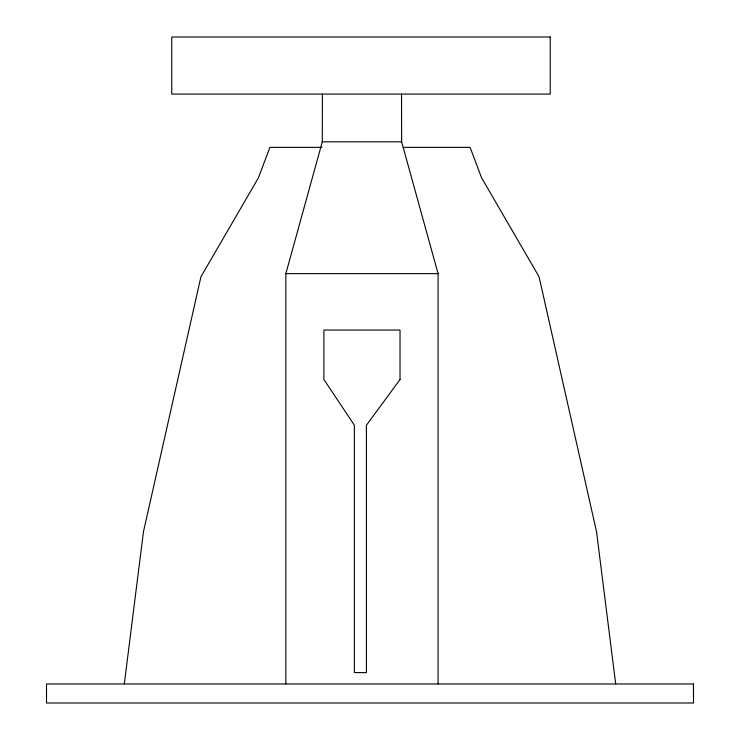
<?xml version="1.0" encoding="UTF-8"?>
<svg xmlns="http://www.w3.org/2000/svg" width="740" height="740" viewBox="0 0 740 740"><rect width="100%" height="100%" fill="white"/><g stroke="black" fill="none" stroke-linecap="round" stroke-linejoin="round"><path stroke-width="1.11" d="M285.853 683.973L285.853 273.634L322.298 141.812L322.4 94.082M124.302 683.973L143.458 531.745L200.938 276.76L258.417 177.813L269.915 147.362L321.946 147.362M322.298 141.812L401.635 141.812L438.08 273.634L438.08 683.973M403.05 147.362L470.085 147.362L481.583 177.813L539.062 276.76L596.542 531.745L615.699 683.973M285.853 273.634L438.08 273.634M401.533 94.082L401.635 141.812M400.026 379.518L366.411 425.26L366.411 672.632L354.358 672.558L354.358 425.186L323.907 379.518L323.907 330.04L400.026 330.04L400.026 379.518M550.236 37L171.754 37L171.754 94.082L550.236 94.082L550.236 37M693.482 683.973L46.518 683.973L46.518 703L693.482 703L693.482 683.973"/></g></svg>
